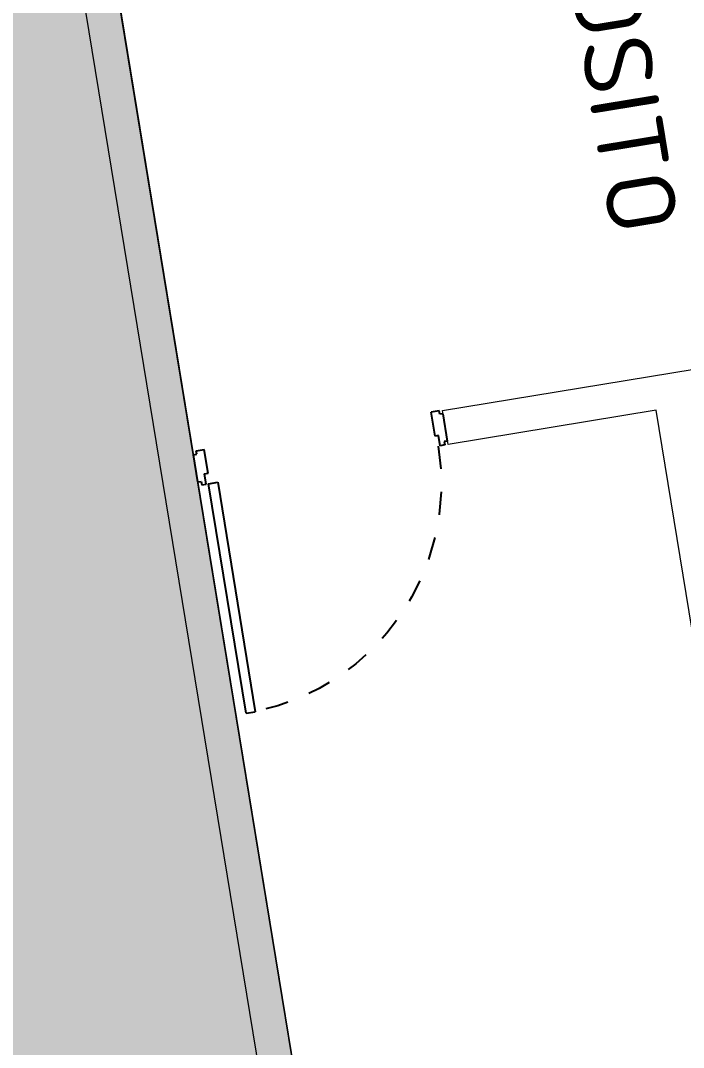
# Model space of a CAD drawing. Header units: metres. Extents: x 2 to 659295185, y -28 to 1124222152.
# Drawn here: x 655584.542 to 655587.424, y 1126480.886 to 1126485.347 of the extents above; entities that cross this region are included whole.
import ezdxf

# ---------------------------------------------------------------- set-up
doc = ezdxf.new("R2010")
doc.units = ezdxf.units.M
doc.header["$MEASUREMENT"] = 0
for name, pattern in [('CCSM_C1_CUERPO CK$0$CONTINUA', [0]), ('CCSM_C1_CUERPO CK$0$DASHED2', [0.375, 0.25, -0.125]), ('DASHDOT', [1, 0.5, -0.25, 0, -0.25])]:
    doc.linetypes.add(name, pattern=pattern)
doc.layers.get('0').update_dxf_attribs({"linetype": 'CONTINUOUS'})
doc.layers.add('CCSM_C1_CUERPO CK$0$A-AREAS COMERCIALES', color=151, linetype='CONTINUOUS', plot=False)
for name, color, linetype in [('CCSM_C1_CUERPO CK$0$A-PARED', 2, 'CCSM_C1_CUERPO CK$0$CONTINUA'), ('CCSM_C1_CUERPO CK$0$A-PUERTA', 5, 'CCSM_C1_CUERPO CK$0$CONTINUA'), ('CCSM_C1_CUERPO CK$0$A-TEXTOS AREAS', 9, 'CONTINUOUS'), ('Numero de manzana', 6, 'CONTINUOUS')]:
    doc.layers.add(name, color=color, linetype=linetype)
doc.layers.add('LOCALES ASIGNADOS', color=41, linetype='DASHDOT', lineweight=0)
doc.styles.add('CCSM_C1_CUERPO CK$0$Standard', font='txt_____.ttf')
doc.styles.add('ROMAN', font='verdana.ttf')

# ---------------------------------------------------------------- blocks, each defined once
blk = doc.blocks.new('CCSM_C1_CUERPO CK$0$P-IZQ 110-15')
for p, q in [((0.045, 1.01), (0.085, 1.01)), ((0.045, 1.01), (0.045, 0)), ((0.085, 0), (0.085, 1.01)), ((0, -0.015), (0.015, -0.015)), ((0, -0.015), (0, -0.135)), ((0.015, 0), (0.035, 0)), ((0.015, -0.015), (0.015, 0)), ((0.035, 0), (0.035, -0.045)), ((0.045, 0), (0.085, 0)), ((1.065, 0), (1.065, -0.045)), ((1.085, 0), (1.065, 0)), ((1.085, -0.015), (1.085, 0)), ((1.1, -0.015), (1.085, -0.015)), ((1.1, -0.015), (1.1, -0.135)), ((0.035, -0.045), (0.05, -0.045)), ((0.05, -0.045), (0.05, -0.15)), ((1.065, -0.045), (1.05, -0.045)), ((1.05, -0.045), (1.05, -0.15)), ((0, -0.135), (0.015, -0.135)), ((0.015, -0.135), (0.015, -0.15)), ((0.015, -0.15), (0.05, -0.15)), ((1.085, -0.15), (1.05, -0.15)), ((1.1, -0.135), (1.085, -0.135)), ((1.085, -0.135), (1.085, -0.15))]:
    blk.add_line(p, q)
at = {"color": 8, "linetype": 'CCSM_C1_CUERPO CK$0$DASHED2', "ltscale": 0.05}
blk.add_arc((0.045, 0), 1.0108, 360, 87.732, dxfattribs=at)

msp = doc.modelspace()

# ---------------------------------------------------------------- hatches: boundary and pattern name
at = {"layer": 'LOCALES ASIGNADOS'}
h = msp.add_hatch(color=256, dxfattribs=at)
edge = h.paths.add_edge_path()
edge.add_arc((219491.1056, 1054914.3756), 441878.9229, 9.308049718, 9.309563548, ccw=False)
edge.add_line((655551.8097, 1126384.9626), (655564.5398, 1126387.0492))
edge.add_line((655564.5398, 1126387.0492), (655562.5867, 1126398.9652))
edge.add_line((655562.5867, 1126398.9652), (655552.3922, 1126397.2942))
edge.add_line((655552.3922, 1126397.2942), (655552.4569, 1126396.8995))
edge.add_line((655552.4569, 1126396.8995), (655549.9212, 1126396.4839))
msp.add_hatch(color=256, dxfattribs=at).paths.add_polyline_path([(655578.7887, 1126523.1462), (655542.3006, 1126517.1654), (655544.2416, 1126505.3235), (655531.61, 1126503.253), (655532.0282, 1126500.7018), (655532.803, 1126497.372), (655533.4161, 1126494.6129), (655534.2861, 1126490.378), (655534.9728, 1126486.7032), (655535.7412, 1126482.5911), (655536.2876, 1126479.6993), (655548.1235, 1126481.6395), (655550.1294, 1126469.4028), (655586.6175, 1126475.3836), (655584.064, 1126490.9622), (655595.2206, 1126492.7909), (655594.7272, 1126495.8007), (655583.5707, 1126493.972)])

# ---------------------------------------------------------------- linework, layer by layer
at = {"layer": 'CCSM_C1_CUERPO CK$0$A-AREAS COMERCIALES', "lineweight": 5}
for points in [[(655583.5707, 1126493.972), (655594.7272, 1126495.8007), (655595.2206, 1126492.7909), (655584.064, 1126490.9622), (655586.6175, 1126475.3836), (655550.1294, 1126469.4028), (655548.1237, 1126481.6395), (655546.1827, 1126493.4815), (655534.077, 1126491.4972, 0.009615), (655531.4163, 1126503.2213), (655544.2416, 1126505.3235), (655542.3006, 1126517.1654), (655578.7887, 1126523.1462), (655578.7887, 1126523.1462), (655581.1988, 1126508.4424), (655581.1988, 1126508.4424), (655581.1988, 1126508.4424), (655581.1988, 1126508.4424), (655583.5707, 1126493.972)], [(655583.5707, 1126493.972), (655594.7272, 1126495.8007), (655595.2206, 1126492.7909), (655584.064, 1126490.9622), (655586.6175, 1126475.3836), (655550.1294, 1126469.4028), (655548.1237, 1126481.6395), (655536.2817, 1126479.6983), (655534.077, 1126491.4972, 0.009615), (655531.4163, 1126503.2213), (655544.2416, 1126505.3235), (655542.3006, 1126517.1654), (655578.7887, 1126523.1462), (655578.7887, 1126523.1462), (655581.1988, 1126508.4424), (655581.1988, 1126508.4424), (655581.1988, 1126508.4424), (655581.1988, 1126508.4424), (655583.5707, 1126493.972)]]:
    msp.add_lwpolyline(points, format="xyb", dxfattribs=at)
msp.add_lwpolyline([(655591.147, 1126484.3577), (655590.6858, 1126487.1711), (655584.8424, 1126486.2133), (655586.6175, 1126475.3836), (655598.6322, 1126477.3529), (655597.3182, 1126485.3692)], close=True, dxfattribs=at)
at = {"layer": 'CCSM_C1_CUERPO CK$0$A-PARED', "lineweight": 5}
for points in [[(655586.3643, 1126476.0008), (655584.5042, 1126487.3493)], [(655585.9218, 1126479.6277), (655584.8544, 1126486.14)], [(655586.3766, 1126483.6535), (655591.06, 1126484.4212)], [(655586.4009, 1126483.5055), (655586.3766, 1126483.6535)], [(655587.3051, 1126483.6537), (655586.4009, 1126483.5055)], [(655587.7473, 1126480.956), (655587.3051, 1126483.6537)]]:
    msp.add_lwpolyline(points, dxfattribs=at)
at = {"layer": 'Numero de manzana', "lineweight": -2}
msp.add_circle((655575.4972, 1126468.5723), 47.2457, dxfattribs=at)

# ---------------------------------------------------------------- block references
at = {"layer": 'CCSM_C1_CUERPO CK$0$A-PUERTA', "lineweight": 5, "xscale": -1, "rotation": 189.3085946685694}
msp.add_blockref('CCSM_C1_CUERPO CK$0$P-IZQ 110-15', (655585.3154, 1126483.3276), dxfattribs=at)

# ---------------------------------------------------------------- texts
at = {"layer": 'CCSM_C1_CUERPO CK$0$A-TEXTOS AREAS', "lineweight": 5, "insert": (655587.1037, 1126486.3075), "char_height": 0.3, "width": 3.008609, "attachment_point": 1, "rotation": 279.3079, "style": 'CCSM_C1_CUERPO CK$0$Standard'}
msp.add_mtext('{\\Fromans|c0;DEPÓSITO}', dxfattribs=at)
at = {"layer": 'Numero de manzana', "lineweight": -2, "style": 'ROMAN'}
msp.add_text('01', height=41.99533, rotation=3.4915, dxfattribs=at).set_placement((655537.2012, 1126449.92))

doc.saveas('drawing.dxf')
